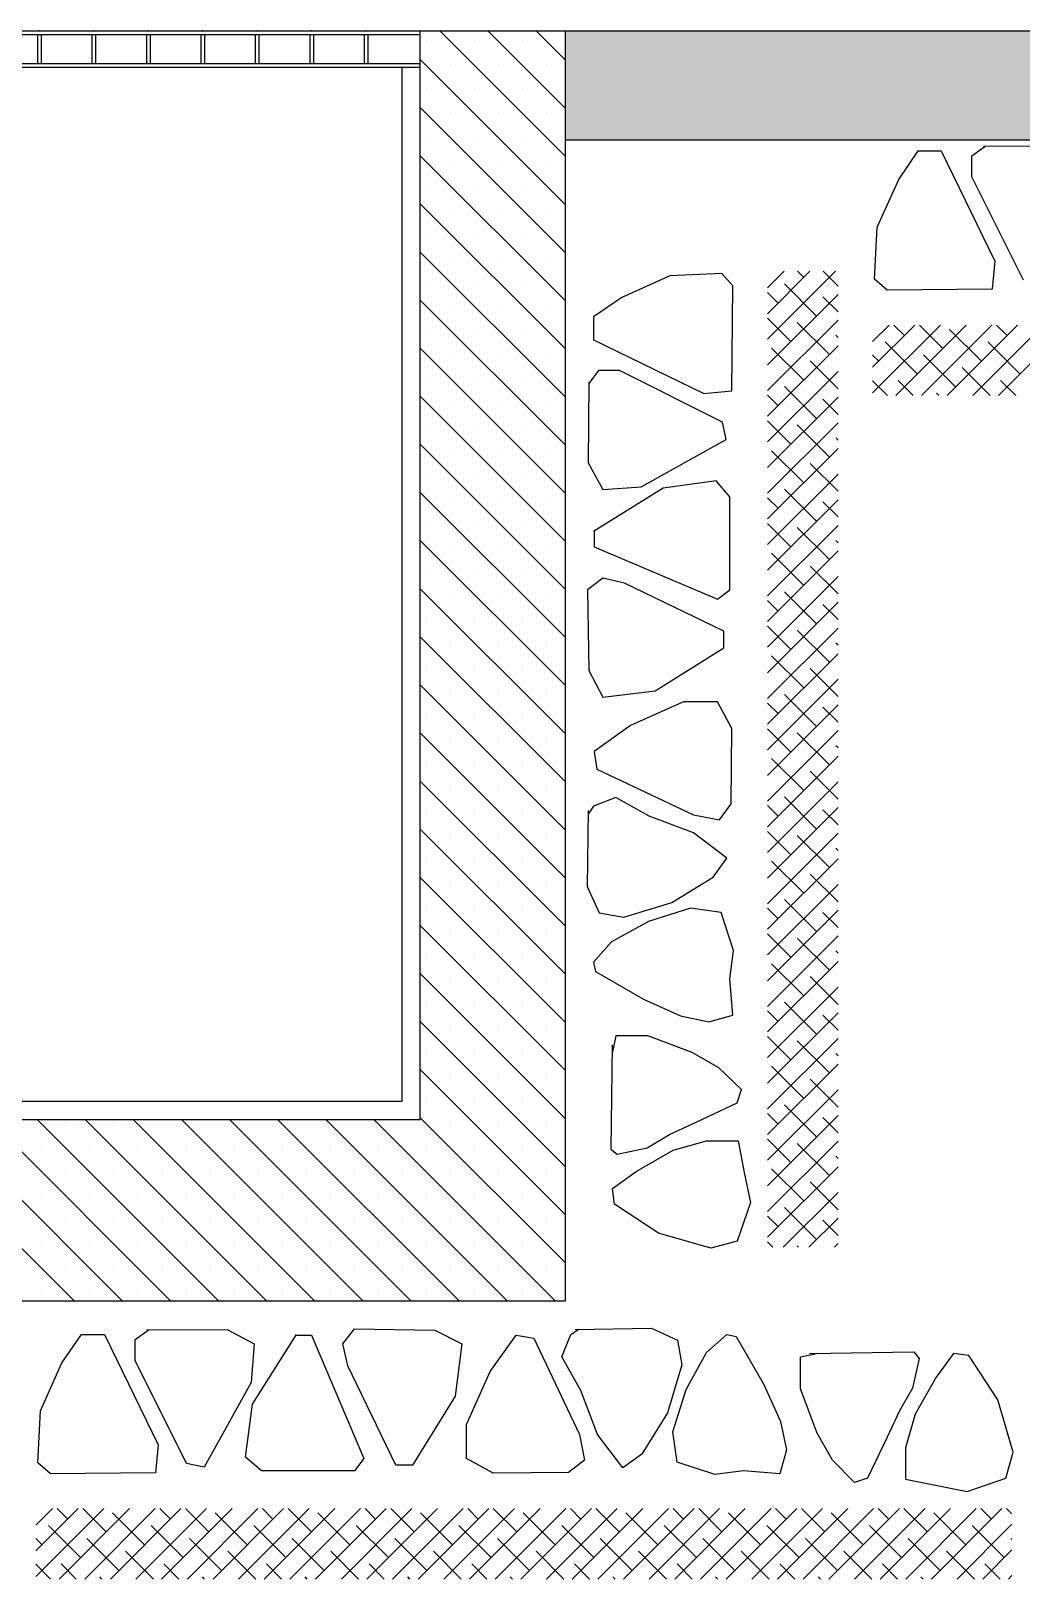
# Model space of a CAD drawing. Header units: inches. Extents: x -7543 to -822, y 102837 to 190349.
# Drawn here: x -837.17243 to -837.16561, y 102836.72502 to 102836.73569 of the extents above; entities that cross this region are included whole.
import ezdxf

# ---------------------------------------------------------------- set-up
doc = ezdxf.new("R2010")
doc.units = ezdxf.units.IN
doc.header["$MEASUREMENT"] = 0
doc.layers.add('TARAMA', color=8, linetype='Continuous', lineweight=25)

msp = doc.modelspace()

# ---------------------------------------------------------------- linework, layer by layer
at = {"layer": 'TARAMA'}
for p, q in [((-837.172747, 102836.735687), (-837.169747, 102836.735687)), ((-837.172747, 102836.735662), (-837.169747, 102836.735662)), ((-837.172384, 102836.735662), (-837.172384, 102836.735462)), ((-837.172359, 102836.735662), (-837.172359, 102836.735462)), ((-837.172009, 102836.735662), (-837.172009, 102836.735462)), ((-837.171984, 102836.735662), (-837.171984, 102836.735462)), ((-837.171634, 102836.735662), (-837.171634, 102836.735462)), ((-837.171609, 102836.735662), (-837.171609, 102836.735462)), ((-837.171259, 102836.735662), (-837.171259, 102836.735462)), ((-837.171234, 102836.735662), (-837.171234, 102836.735462)), ((-837.170884, 102836.735662), (-837.170884, 102836.735462)), ((-837.170859, 102836.735662), (-837.170859, 102836.735462)), ((-837.170509, 102836.735662), (-837.170509, 102836.735462)), ((-837.170484, 102836.735662), (-837.170484, 102836.735462)), ((-837.170134, 102836.735662), (-837.170134, 102836.735462)), ((-837.170109, 102836.735662), (-837.170109, 102836.735462)), ((-837.169747, 102836.728187), (-837.169747, 102836.735687)), ((-837.169747, 102836.735687), (-837.168747, 102836.735687)), ((-837.169703, 102836.735612), (-837.169703, 102836.735612)), ((-837.168747, 102836.734822), (-837.169612, 102836.735687)), ((-837.169372, 102836.735612), (-837.169372, 102836.735612)), ((-837.168747, 102836.735153), (-837.169281, 102836.735687)), ((-837.16904, 102836.735612), (-837.16904, 102836.735612)), ((-837.168747, 102836.735485), (-837.168949, 102836.735687)), ((-837.168747, 102836.726937), (-837.168747, 102836.735687)), ((-837.168747, 102836.735687), (-837.152497, 102836.735687)), ((-837.168747, 102836.73449), (-837.169747, 102836.73549)), ((-837.172747, 102836.735462), (-837.169747, 102836.735462)), ((-837.172747, 102836.735437), (-837.169747, 102836.735437)), ((-837.169872, 102836.728312), (-837.169872, 102836.735437)), ((-837.169538, 102836.735447), (-837.169538, 102836.735447)), ((-837.169206, 102836.735447), (-837.169206, 102836.735447)), ((-837.168875, 102836.735447), (-837.168875, 102836.735447)), ((-837.169703, 102836.735281), (-837.169703, 102836.735281)), ((-837.169372, 102836.735281), (-837.169372, 102836.735281)), ((-837.16904, 102836.735281), (-837.16904, 102836.735281)), ((-837.168747, 102836.734159), (-837.169747, 102836.735159)), ((-837.169538, 102836.735115), (-837.169538, 102836.735115)), ((-837.169206, 102836.735115), (-837.169206, 102836.735115)), ((-837.168875, 102836.735115), (-837.168875, 102836.735115)), ((-837.169703, 102836.734949), (-837.169703, 102836.734949)), ((-837.169372, 102836.734949), (-837.169372, 102836.734949)), ((-837.16904, 102836.734949), (-837.16904, 102836.734949)), ((-837.168747, 102836.734937), (-837.152497, 102836.734937)), ((-837.166451, 102836.734664), (-837.166317, 102836.734861)), ((-837.166317, 102836.734861), (-837.166159, 102836.734861)), ((-837.166159, 102836.734861), (-837.16579, 102836.7341)), ((-837.165948, 102836.734826), (-837.165858, 102836.734891)), ((-837.165868, 102836.734893), (-837.165312, 102836.734896)), ((-837.168747, 102836.733827), (-837.169747, 102836.734827)), ((-837.169538, 102836.734784), (-837.169538, 102836.734784)), ((-837.169206, 102836.734784), (-837.169206, 102836.734784)), ((-837.168875, 102836.734784), (-837.168875, 102836.734784)), ((-837.165948, 102836.734681), (-837.165948, 102836.734826)), ((-837.166599, 102836.734334), (-837.166451, 102836.734664)), ((-837.165592, 102836.733971), (-837.165948, 102836.734681)), ((-837.169703, 102836.734618), (-837.169703, 102836.734618)), ((-837.169372, 102836.734618), (-837.169372, 102836.734618)), ((-837.16904, 102836.734618), (-837.16904, 102836.734618)), ((-837.168747, 102836.733496), (-837.169747, 102836.734496)), ((-837.169538, 102836.734452), (-837.169538, 102836.734452)), ((-837.169206, 102836.734452), (-837.169206, 102836.734452)), ((-837.168875, 102836.734452), (-837.168875, 102836.734452)), ((-837.166617, 102836.733976), (-837.166599, 102836.734334)), ((-837.169703, 102836.734287), (-837.169703, 102836.734287)), ((-837.169372, 102836.734287), (-837.169372, 102836.734287)), ((-837.16904, 102836.734287), (-837.16904, 102836.734287)), ((-837.168747, 102836.733164), (-837.169747, 102836.734164)), ((-837.169538, 102836.734121), (-837.169538, 102836.734121)), ((-837.169206, 102836.734121), (-837.169206, 102836.734121)), ((-837.168875, 102836.734121), (-837.168875, 102836.734121)), ((-837.16579, 102836.7341), (-837.165807, 102836.733907)), ((-837.168028, 102836.733999), (-837.168358, 102836.733851)), ((-837.16767, 102836.734016), (-837.168028, 102836.733999)), ((-837.167594, 102836.73393), (-837.16767, 102836.734016)), ((-837.16724, 102836.734031), (-837.167355, 102836.733916)), ((-837.167064, 102836.734031), (-837.167355, 102836.733739)), ((-837.166887, 102836.734031), (-837.167355, 102836.733563)), ((-837.167106, 102836.733989), (-837.167148, 102836.734031)), ((-837.166869, 102836.733929), (-837.166971, 102836.734031)), ((-837.169703, 102836.733955), (-837.169703, 102836.733955)), ((-837.169372, 102836.733955), (-837.169372, 102836.733955)), ((-837.16904, 102836.733955), (-837.16904, 102836.733955)), ((-837.167601, 102836.733207), (-837.167594, 102836.73393)), ((-837.167282, 102836.733812), (-837.167355, 102836.733884)), ((-837.167017, 102836.733723), (-837.167238, 102836.733944)), ((-837.16653, 102836.7339), (-837.166617, 102836.733976)), ((-837.165807, 102836.733907), (-837.16653, 102836.7339)), ((-837.168747, 102836.732833), (-837.169747, 102836.733833)), ((-837.169538, 102836.733789), (-837.169538, 102836.733789)), ((-837.169206, 102836.733789), (-837.169206, 102836.733789)), ((-837.168875, 102836.733789), (-837.168875, 102836.733789)), ((-837.168358, 102836.733851), (-837.168554, 102836.733717)), ((-837.166869, 102836.733871), (-837.167355, 102836.733386)), ((-837.166869, 102836.733752), (-837.166973, 102836.733856)), ((-837.168554, 102836.733717), (-837.168554, 102836.733558)), ((-837.167194, 102836.733547), (-837.167355, 102836.733707)), ((-837.166869, 102836.733695), (-837.167355, 102836.733209)), ((-837.166929, 102836.733458), (-837.16715, 102836.733679)), ((-837.169703, 102836.733624), (-837.169703, 102836.733624)), ((-837.169372, 102836.733624), (-837.169372, 102836.733624)), ((-837.16904, 102836.733624), (-837.16904, 102836.733624)), ((-837.166869, 102836.733575), (-837.166885, 102836.733591)), ((-837.166631, 102836.733547), (-837.166516, 102836.733661)), ((-837.166631, 102836.73337), (-837.16634, 102836.733661)), ((-837.166631, 102836.733193), (-837.166163, 102836.733661)), ((-837.166412, 102836.733589), (-837.166485, 102836.733661)), ((-837.166472, 102836.733176), (-837.165986, 102836.733661)), ((-837.166147, 102836.7335), (-837.166308, 102836.733661)), ((-837.166295, 102836.733176), (-837.165809, 102836.733661)), ((-837.166118, 102836.733176), (-837.165633, 102836.733661)), ((-837.165882, 102836.733412), (-837.166103, 102836.733633)), ((-837.165941, 102836.733176), (-837.165456, 102836.733661)), ((-837.165705, 102836.733589), (-837.165777, 102836.733661)), ((-837.165765, 102836.733176), (-837.165279, 102836.733661)), ((-837.168747, 102836.732501), (-837.169747, 102836.733501)), ((-837.169538, 102836.733458), (-837.169538, 102836.733458)), ((-837.169206, 102836.733458), (-837.169206, 102836.733458)), ((-837.168875, 102836.733458), (-837.168875, 102836.733458)), ((-837.168554, 102836.733558), (-837.167794, 102836.73319)), ((-837.166869, 102836.733518), (-837.167355, 102836.733032)), ((-837.167106, 102836.733281), (-837.167327, 102836.733502)), ((-837.166589, 102836.733412), (-837.166631, 102836.733454)), ((-837.166324, 102836.733324), (-837.166545, 102836.733544)), ((-837.166059, 102836.733235), (-837.16628, 102836.733456)), ((-837.165617, 102836.733324), (-837.165838, 102836.733544)), ((-837.16852, 102836.733347), (-837.168585, 102836.733257)), ((-837.168375, 102836.733347), (-837.16852, 102836.733347)), ((-837.167665, 102836.732992), (-837.168375, 102836.733347)), ((-837.166869, 102836.733222), (-837.167061, 102836.733414)), ((-837.165822, 102836.733176), (-837.166014, 102836.733368)), ((-837.169703, 102836.733292), (-837.169703, 102836.733292)), ((-837.169372, 102836.733292), (-837.169372, 102836.733292)), ((-837.16904, 102836.733292), (-837.16904, 102836.733292)), ((-837.168587, 102836.733267), (-837.16859, 102836.732712)), ((-837.166869, 102836.733341), (-837.167355, 102836.732855)), ((-837.166529, 102836.733176), (-837.166631, 102836.733277)), ((-837.166352, 102836.733176), (-837.166456, 102836.733279)), ((-837.165645, 102836.733176), (-837.165749, 102836.733279)), ((-837.168747, 102836.73217), (-837.169747, 102836.73317)), ((-837.167794, 102836.73319), (-837.167601, 102836.733207)), ((-837.167282, 102836.733105), (-837.167355, 102836.733177)), ((-837.166869, 102836.733164), (-837.167355, 102836.732679)), ((-837.167017, 102836.733016), (-837.167238, 102836.733237)), ((-837.166869, 102836.733045), (-837.166973, 102836.733149)), ((-837.166176, 102836.733176), (-837.166191, 102836.733191)), ((-837.169538, 102836.733126), (-837.169538, 102836.733126)), ((-837.169206, 102836.733126), (-837.169206, 102836.733126)), ((-837.168875, 102836.733126), (-837.168875, 102836.733126)), ((-837.169703, 102836.732961), (-837.169703, 102836.732961)), ((-837.169372, 102836.732961), (-837.169372, 102836.732961)), ((-837.16904, 102836.732961), (-837.16904, 102836.732961)), ((-837.16764, 102836.732872), (-837.167665, 102836.732992)), ((-837.167194, 102836.732839), (-837.167355, 102836.733)), ((-837.166869, 102836.732987), (-837.167355, 102836.732502)), ((-837.166929, 102836.732751), (-837.16715, 102836.732972)), ((-837.168747, 102836.731839), (-837.169747, 102836.732839)), ((-837.168225, 102836.732547), (-837.16764, 102836.732872)), ((-837.166869, 102836.732868), (-837.166885, 102836.732884)), ((-837.169538, 102836.732795), (-837.169538, 102836.732795)), ((-837.169206, 102836.732795), (-837.169206, 102836.732795)), ((-837.168875, 102836.732795), (-837.168875, 102836.732795)), ((-837.16859, 102836.732712), (-837.16849, 102836.732527)), ((-837.166869, 102836.732811), (-837.167355, 102836.732325)), ((-837.167106, 102836.732574), (-837.167327, 102836.732795)), ((-837.166869, 102836.732515), (-837.167061, 102836.732707)), ((-837.169703, 102836.732629), (-837.169703, 102836.732629)), ((-837.169372, 102836.732629), (-837.169372, 102836.732629)), ((-837.16904, 102836.732629), (-837.16904, 102836.732629)), ((-837.166869, 102836.732634), (-837.167355, 102836.732148)), ((-837.168747, 102836.731507), (-837.169747, 102836.732507)), ((-837.168075, 102836.732537), (-837.168555, 102836.732237)), ((-837.16849, 102836.732527), (-837.168225, 102836.732547)), ((-837.16771, 102836.732587), (-837.168075, 102836.732537)), ((-837.167615, 102836.732477), (-837.16771, 102836.732587)), ((-837.167017, 102836.732309), (-837.167238, 102836.73253)), ((-837.169538, 102836.732464), (-837.169538, 102836.732464)), ((-837.169206, 102836.732464), (-837.169206, 102836.732464)), ((-837.168875, 102836.732464), (-837.168875, 102836.732464)), ((-837.167615, 102836.731837), (-837.167615, 102836.732477)), ((-837.167282, 102836.732398), (-837.167355, 102836.73247)), ((-837.166869, 102836.732457), (-837.167355, 102836.731972)), ((-837.166869, 102836.732338), (-837.166973, 102836.732442)), ((-837.169703, 102836.732298), (-837.169703, 102836.732298)), ((-837.169372, 102836.732298), (-837.169372, 102836.732298)), ((-837.16904, 102836.732298), (-837.16904, 102836.732298)), ((-837.167194, 102836.732132), (-837.167355, 102836.732293)), ((-837.166869, 102836.73228), (-837.167355, 102836.731795)), ((-837.168747, 102836.731176), (-837.169747, 102836.732176)), ((-837.16855, 102836.732237), (-837.16855, 102836.732132)), ((-837.166929, 102836.732044), (-837.16715, 102836.732265)), ((-837.166869, 102836.732161), (-837.166885, 102836.732177)), ((-837.169538, 102836.732132), (-837.169538, 102836.732132)), ((-837.169206, 102836.732132), (-837.169206, 102836.732132)), ((-837.168875, 102836.732132), (-837.168875, 102836.732132)), ((-837.16855, 102836.732132), (-837.1677, 102836.731772)), ((-837.166869, 102836.732104), (-837.167355, 102836.731618)), ((-837.167106, 102836.731867), (-837.167327, 102836.732088)), ((-837.169703, 102836.731966), (-837.169703, 102836.731966)), ((-837.169372, 102836.731966), (-837.169372, 102836.731966)), ((-837.16904, 102836.731966), (-837.16904, 102836.731966)), ((-837.166869, 102836.731808), (-837.167061, 102836.732)), ((-837.16849, 102836.731917), (-837.168595, 102836.731837)), ((-837.16834, 102836.731882), (-837.16849, 102836.731917)), ((-837.167655, 102836.731552), (-837.16834, 102836.731882)), ((-837.166869, 102836.731927), (-837.167355, 102836.731441)), ((-837.168747, 102836.730844), (-837.169747, 102836.731844)), ((-837.169538, 102836.731801), (-837.169538, 102836.731801)), ((-837.169206, 102836.731801), (-837.169206, 102836.731801)), ((-837.168875, 102836.731801), (-837.168875, 102836.731801)), ((-837.168595, 102836.731837), (-837.168585, 102836.731281)), ((-837.1677, 102836.731772), (-837.167615, 102836.731837)), ((-837.167282, 102836.73169), (-837.167355, 102836.731763)), ((-837.166869, 102836.73175), (-837.167355, 102836.731264)), ((-837.167017, 102836.731602), (-837.167238, 102836.731823)), ((-837.166869, 102836.731631), (-837.166973, 102836.731735)), ((-837.169703, 102836.731635), (-837.169703, 102836.731635)), ((-837.169372, 102836.731635), (-837.169372, 102836.731635)), ((-837.16904, 102836.731635), (-837.16904, 102836.731635)), ((-837.167655, 102836.731436), (-837.167655, 102836.731552)), ((-837.167194, 102836.731425), (-837.167355, 102836.731586)), ((-837.166869, 102836.731573), (-837.167355, 102836.731088)), ((-837.166929, 102836.731337), (-837.16715, 102836.731558)), ((-837.168747, 102836.730513), (-837.169747, 102836.731513)), ((-837.169538, 102836.731469), (-837.169538, 102836.731469)), ((-837.169206, 102836.731469), (-837.169206, 102836.731469)), ((-837.168875, 102836.731469), (-837.168875, 102836.731469)), ((-837.16813, 102836.731141), (-837.167655, 102836.731436)), ((-837.166869, 102836.731454), (-837.166885, 102836.731469)), ((-837.166869, 102836.731396), (-837.167355, 102836.730911)), ((-837.167106, 102836.73116), (-837.167327, 102836.731381)), ((-837.169703, 102836.731303), (-837.169703, 102836.731303)), ((-837.169372, 102836.731303), (-837.169372, 102836.731303)), ((-837.16904, 102836.731303), (-837.16904, 102836.731303)), ((-837.168585, 102836.731281), (-837.16849, 102836.731096)), ((-837.166869, 102836.73122), (-837.167355, 102836.730734)), ((-837.166869, 102836.7311), (-837.167061, 102836.731293)), ((-837.168747, 102836.730181), (-837.169747, 102836.731181)), ((-837.169538, 102836.731138), (-837.169538, 102836.731138)), ((-837.169206, 102836.731138), (-837.169206, 102836.731138)), ((-837.168875, 102836.731138), (-837.168875, 102836.731138)), ((-837.16849, 102836.731096), (-837.16813, 102836.731141)), ((-837.167017, 102836.730895), (-837.167238, 102836.731116)), ((-837.167935, 102836.731064), (-837.1683, 102836.730901)), ((-837.1677, 102836.731064), (-837.167935, 102836.731064)), ((-837.1676, 102836.730881), (-837.1677, 102836.731064)), ((-837.167282, 102836.730983), (-837.167355, 102836.731056)), ((-837.166869, 102836.731043), (-837.167355, 102836.730557)), ((-837.166869, 102836.730924), (-837.166973, 102836.731028)), ((-837.169703, 102836.730972), (-837.169703, 102836.730972)), ((-837.169372, 102836.730972), (-837.169372, 102836.730972)), ((-837.16904, 102836.730972), (-837.16904, 102836.730972)), ((-837.1683, 102836.730901), (-837.16855, 102836.730721)), ((-837.168747, 102836.72985), (-837.169747, 102836.73085)), ((-837.169538, 102836.730806), (-837.169538, 102836.730806)), ((-837.169206, 102836.730806), (-837.169206, 102836.730806)), ((-837.168875, 102836.730806), (-837.168875, 102836.730806)), ((-837.167605, 102836.730361), (-837.1676, 102836.730881)), ((-837.167194, 102836.730718), (-837.167355, 102836.730879)), ((-837.166869, 102836.730866), (-837.167355, 102836.730381)), ((-837.166929, 102836.73063), (-837.16715, 102836.730851)), ((-837.16855, 102836.730721), (-837.16853, 102836.730601)), ((-837.166869, 102836.730689), (-837.167355, 102836.730204)), ((-837.166869, 102836.730747), (-837.166885, 102836.730762)), ((-837.169703, 102836.730641), (-837.169703, 102836.730641)), ((-837.169372, 102836.730641), (-837.169372, 102836.730641)), ((-837.16904, 102836.730641), (-837.16904, 102836.730641)), ((-837.16853, 102836.730601), (-837.167865, 102836.730286)), ((-837.167106, 102836.730453), (-837.167327, 102836.730674)), ((-837.166869, 102836.730393), (-837.167061, 102836.730586)), ((-837.168747, 102836.729518), (-837.169747, 102836.730518)), ((-837.169538, 102836.730475), (-837.169538, 102836.730475)), ((-837.169206, 102836.730475), (-837.169206, 102836.730475)), ((-837.168875, 102836.730475), (-837.168875, 102836.730475)), ((-837.166869, 102836.730513), (-837.167355, 102836.730027)), ((-837.1684, 102836.730406), (-837.168555, 102836.730346)), ((-837.16817, 102836.730276), (-837.1684, 102836.730406)), ((-837.167687, 102836.730251), (-837.167605, 102836.730361)), ((-837.167017, 102836.730188), (-837.167238, 102836.730409)), ((-837.169703, 102836.730309), (-837.169703, 102836.730309)), ((-837.169372, 102836.730309), (-837.169372, 102836.730309)), ((-837.16904, 102836.730309), (-837.16904, 102836.730309)), ((-837.16859, 102836.730316), (-837.168597, 102836.729791)), ((-837.168555, 102836.730346), (-837.16859, 102836.730291)), ((-837.167865, 102836.730161), (-837.16817, 102836.730276)), ((-837.167865, 102836.730286), (-837.167687, 102836.730251)), ((-837.167282, 102836.730276), (-837.167355, 102836.730349)), ((-837.166869, 102836.730336), (-837.167355, 102836.72985)), ((-837.166869, 102836.730217), (-837.166973, 102836.73032)), ((-837.168747, 102836.729187), (-837.169747, 102836.730187)), ((-837.167635, 102836.729986), (-837.167865, 102836.730161)), ((-837.167194, 102836.730011), (-837.167355, 102836.730172)), ((-837.166869, 102836.730159), (-837.167355, 102836.729673)), ((-837.169538, 102836.730143), (-837.169538, 102836.730143)), ((-837.169206, 102836.730143), (-837.169206, 102836.730143)), ((-837.168875, 102836.730143), (-837.168875, 102836.730143)), ((-837.166929, 102836.729923), (-837.16715, 102836.730144)), ((-837.166869, 102836.73004), (-837.166885, 102836.730055)), ((-837.169703, 102836.729978), (-837.169703, 102836.729978)), ((-837.169372, 102836.729978), (-837.169372, 102836.729978)), ((-837.16904, 102836.729978), (-837.16904, 102836.729978)), ((-837.16773, 102836.729856), (-837.167635, 102836.729986)), ((-837.166869, 102836.729982), (-837.167355, 102836.729497)), ((-837.167106, 102836.729746), (-837.167327, 102836.729967)), ((-837.168747, 102836.728855), (-837.169747, 102836.729855)), ((-837.168015, 102836.729681), (-837.16773, 102836.729856)), ((-837.166869, 102836.729686), (-837.167061, 102836.729878)), ((-837.169538, 102836.729812), (-837.169538, 102836.729812)), ((-837.169206, 102836.729812), (-837.169206, 102836.729812)), ((-837.168875, 102836.729812), (-837.168875, 102836.729812)), ((-837.168597, 102836.729791), (-837.168515, 102836.729611)), ((-837.166869, 102836.729805), (-837.167355, 102836.72932)), ((-837.169703, 102836.729646), (-837.169703, 102836.729646)), ((-837.169372, 102836.729646), (-837.169372, 102836.729646)), ((-837.16904, 102836.729646), (-837.16904, 102836.729646)), ((-837.168345, 102836.729581), (-837.168015, 102836.729681)), ((-837.167885, 102836.729643), (-837.168175, 102836.729551)), ((-837.167675, 102836.729613), (-837.167885, 102836.729643)), ((-837.16759, 102836.729352), (-837.167675, 102836.729613)), ((-837.167282, 102836.729569), (-837.167355, 102836.729642)), ((-837.166869, 102836.729629), (-837.167355, 102836.729143)), ((-837.167017, 102836.729481), (-837.167238, 102836.729702)), ((-837.166869, 102836.729509), (-837.166973, 102836.729613)), ((-837.168747, 102836.728524), (-837.169747, 102836.729524)), ((-837.168515, 102836.729611), (-837.168345, 102836.729581)), ((-837.168175, 102836.729551), (-837.16843, 102836.729411)), ((-837.169538, 102836.72948), (-837.169538, 102836.72948)), ((-837.169206, 102836.72948), (-837.169206, 102836.72948)), ((-837.168875, 102836.72948), (-837.168875, 102836.72948)), ((-837.16843, 102836.729411), (-837.168555, 102836.729271)), ((-837.167194, 102836.729304), (-837.167355, 102836.729465)), ((-837.166869, 102836.729452), (-837.167355, 102836.728966)), ((-837.166929, 102836.729216), (-837.16715, 102836.729437)), ((-837.169703, 102836.729315), (-837.169703, 102836.729315)), ((-837.169372, 102836.729315), (-837.169372, 102836.729315)), ((-837.16904, 102836.729315), (-837.16904, 102836.729315)), ((-837.167615, 102836.729156), (-837.16759, 102836.729352)), ((-837.166869, 102836.729333), (-837.166885, 102836.729348)), ((-837.168747, 102836.728192), (-837.169747, 102836.729192)), ((-837.168555, 102836.729271), (-837.16854, 102836.729206)), ((-837.16854, 102836.729206), (-837.16821, 102836.729016)), ((-837.166869, 102836.729275), (-837.167355, 102836.72879)), ((-837.167106, 102836.729039), (-837.167327, 102836.72926)), ((-837.169538, 102836.729149), (-837.169538, 102836.729149)), ((-837.169206, 102836.729149), (-837.169206, 102836.729149)), ((-837.168875, 102836.729149), (-837.168875, 102836.729149)), ((-837.167595, 102836.728905), (-837.167615, 102836.729156)), ((-837.166869, 102836.729098), (-837.167355, 102836.728613)), ((-837.166869, 102836.728979), (-837.167061, 102836.729171)), ((-837.169703, 102836.728983), (-837.169703, 102836.728983)), ((-837.169372, 102836.728983), (-837.169372, 102836.728983)), ((-837.16904, 102836.728983), (-837.16904, 102836.728983)), ((-837.16821, 102836.729016), (-837.167955, 102836.7289)), ((-837.167017, 102836.728774), (-837.167238, 102836.728995)), ((-837.167955, 102836.7289), (-837.16776, 102836.72886)), ((-837.16776, 102836.72886), (-837.167595, 102836.728905)), ((-837.167282, 102836.728862), (-837.167355, 102836.728934)), ((-837.166869, 102836.728922), (-837.167355, 102836.728436)), ((-837.166869, 102836.728802), (-837.166973, 102836.728906)), ((-837.168747, 102836.727861), (-837.169747, 102836.728861)), ((-837.169538, 102836.728818), (-837.169538, 102836.728818)), ((-837.169206, 102836.728818), (-837.169206, 102836.728818)), ((-837.168875, 102836.728818), (-837.168875, 102836.728818)), ((-837.1684, 102836.728762), (-837.168425, 102836.728641)), ((-837.16818, 102836.728762), (-837.1684, 102836.728762)), ((-837.167875, 102836.728647), (-837.16818, 102836.728762)), ((-837.168425, 102836.728702), (-837.168435, 102836.727982)), ((-837.167194, 102836.728597), (-837.167355, 102836.728758)), ((-837.166869, 102836.728745), (-837.167355, 102836.728259)), ((-837.166929, 102836.728508), (-837.16715, 102836.728729)), ((-837.169703, 102836.728652), (-837.169703, 102836.728652)), ((-837.169372, 102836.728652), (-837.169372, 102836.728652)), ((-837.16904, 102836.728652), (-837.16904, 102836.728652)), ((-837.16769, 102836.728542), (-837.167875, 102836.728647)), ((-837.166869, 102836.728568), (-837.167355, 102836.728082)), ((-837.167106, 102836.728332), (-837.167327, 102836.728553)), ((-837.166869, 102836.728626), (-837.166885, 102836.728641)), ((-837.168747, 102836.72753), (-837.169747, 102836.72853)), ((-837.169538, 102836.728486), (-837.169538, 102836.728486)), ((-837.169206, 102836.728486), (-837.169206, 102836.728486)), ((-837.168875, 102836.728486), (-837.168875, 102836.728486)), ((-837.167535, 102836.728392), (-837.16769, 102836.728542)), ((-837.166869, 102836.728272), (-837.167061, 102836.728464)), ((-837.167565, 102836.728302), (-837.167535, 102836.728392)), ((-837.166869, 102836.728391), (-837.167355, 102836.727906)), ((-837.172622, 102836.728312), (-837.169872, 102836.728312)), ((-837.169703, 102836.72832), (-837.169703, 102836.72832)), ((-837.169372, 102836.72832), (-837.169372, 102836.72832)), ((-837.16904, 102836.72832), (-837.16904, 102836.72832)), ((-837.167847, 102836.728167), (-837.167565, 102836.728302)), ((-837.167282, 102836.728155), (-837.167355, 102836.728227)), ((-837.167017, 102836.728066), (-837.167238, 102836.728287)), ((-837.172747, 102836.728187), (-837.169747, 102836.728187)), ((-837.171469, 102836.726937), (-837.172719, 102836.728187)), ((-837.171137, 102836.726937), (-837.172387, 102836.728187)), ((-837.172189, 102836.728155), (-837.172189, 102836.728155)), ((-837.170806, 102836.726937), (-837.172056, 102836.728187)), ((-837.171858, 102836.728155), (-837.171858, 102836.728155)), ((-837.170475, 102836.726937), (-837.171725, 102836.728187)), ((-837.171526, 102836.728155), (-837.171526, 102836.728155)), ((-837.170143, 102836.726937), (-837.171393, 102836.728187)), ((-837.171195, 102836.728155), (-837.171195, 102836.728155)), ((-837.169812, 102836.726937), (-837.171062, 102836.728187)), ((-837.170863, 102836.728155), (-837.170863, 102836.728155)), ((-837.16948, 102836.726937), (-837.17073, 102836.728187)), ((-837.170532, 102836.728155), (-837.170532, 102836.728155)), ((-837.169149, 102836.726937), (-837.170399, 102836.728187)), ((-837.1702, 102836.728155), (-837.1702, 102836.728155)), ((-837.168817, 102836.726937), (-837.170067, 102836.728187)), ((-837.169869, 102836.728155), (-837.169869, 102836.728155)), ((-837.168747, 102836.727198), (-837.169747, 102836.728198)), ((-837.169538, 102836.728155), (-837.169538, 102836.728155)), ((-837.169206, 102836.728155), (-837.169206, 102836.728155)), ((-837.168875, 102836.728155), (-837.168875, 102836.728155)), ((-837.16803, 102836.728082), (-837.167847, 102836.728167)), ((-837.166869, 102836.728215), (-837.167355, 102836.727729)), ((-837.166869, 102836.728095), (-837.166973, 102836.728199)), ((-837.168185, 102836.727992), (-837.16803, 102836.728082)), ((-837.168005, 102836.727974), (-837.167775, 102836.728039)), ((-837.167775, 102836.728039), (-837.167558, 102836.728039)), ((-837.167558, 102836.728039), (-837.167515, 102836.727822)), ((-837.167194, 102836.72789), (-837.167355, 102836.728051)), ((-837.166869, 102836.728038), (-837.167355, 102836.727552)), ((-837.166929, 102836.727801), (-837.16715, 102836.728022)), ((-837.172355, 102836.727989), (-837.172355, 102836.727989)), ((-837.172023, 102836.727989), (-837.172023, 102836.727989)), ((-837.171692, 102836.727989), (-837.171692, 102836.727989)), ((-837.171361, 102836.727989), (-837.171361, 102836.727989)), ((-837.171029, 102836.727989), (-837.171029, 102836.727989)), ((-837.170698, 102836.727989), (-837.170698, 102836.727989)), ((-837.170366, 102836.727989), (-837.170366, 102836.727989)), ((-837.170035, 102836.727989), (-837.170035, 102836.727989)), ((-837.169703, 102836.727989), (-837.169703, 102836.727989)), ((-837.169372, 102836.727989), (-837.169372, 102836.727989)), ((-837.16904, 102836.727989), (-837.16904, 102836.727989)), ((-837.168435, 102836.727982), (-837.16839, 102836.727947)), ((-837.16839, 102836.727947), (-837.168185, 102836.727992)), ((-837.16826, 102836.727829), (-837.168005, 102836.727974)), ((-837.166869, 102836.727918), (-837.166885, 102836.727934)), ((-837.1718, 102836.726937), (-837.172747, 102836.727884)), ((-837.172189, 102836.727823), (-837.172189, 102836.727823)), ((-837.171858, 102836.727823), (-837.171858, 102836.727823)), ((-837.171526, 102836.727823), (-837.171526, 102836.727823)), ((-837.171195, 102836.727823), (-837.171195, 102836.727823)), ((-837.170863, 102836.727823), (-837.170863, 102836.727823)), ((-837.170532, 102836.727823), (-837.170532, 102836.727823)), ((-837.1702, 102836.727823), (-837.1702, 102836.727823)), ((-837.169869, 102836.727823), (-837.169869, 102836.727823)), ((-837.169538, 102836.727823), (-837.169538, 102836.727823)), ((-837.169206, 102836.727823), (-837.169206, 102836.727823)), ((-837.168875, 102836.727823), (-837.168875, 102836.727823)), ((-837.168424, 102836.72771), (-837.16826, 102836.727829)), ((-837.167515, 102836.727822), (-837.167473, 102836.727614)), ((-837.166869, 102836.727861), (-837.167355, 102836.727375)), ((-837.167106, 102836.727625), (-837.167327, 102836.727846)), ((-837.16841, 102836.727604), (-837.168424, 102836.72771)), ((-837.166869, 102836.727565), (-837.167061, 102836.727757)), ((-837.172355, 102836.727657), (-837.172355, 102836.727657)), ((-837.172023, 102836.727657), (-837.172023, 102836.727657)), ((-837.171692, 102836.727657), (-837.171692, 102836.727657)), ((-837.171361, 102836.727657), (-837.171361, 102836.727657)), ((-837.171029, 102836.727657), (-837.171029, 102836.727657)), ((-837.170698, 102836.727657), (-837.170698, 102836.727657)), ((-837.170366, 102836.727657), (-837.170366, 102836.727657)), ((-837.170035, 102836.727657), (-837.170035, 102836.727657)), ((-837.169703, 102836.727657), (-837.169703, 102836.727657)), ((-837.169372, 102836.727657), (-837.169372, 102836.727657)), ((-837.16904, 102836.727657), (-837.16904, 102836.727657)), ((-837.168105, 102836.727404), (-837.16841, 102836.727604)), ((-837.167473, 102836.727614), (-837.167565, 102836.727349)), ((-837.166869, 102836.727684), (-837.167247, 102836.727307)), ((-837.172132, 102836.726937), (-837.172747, 102836.727552)), ((-837.172189, 102836.727492), (-837.172189, 102836.727492)), ((-837.171858, 102836.727492), (-837.171858, 102836.727492)), ((-837.171526, 102836.727492), (-837.171526, 102836.727492)), ((-837.171195, 102836.727492), (-837.171195, 102836.727492)), ((-837.170863, 102836.727492), (-837.170863, 102836.727492)), ((-837.170532, 102836.727492), (-837.170532, 102836.727492)), ((-837.1702, 102836.727492), (-837.1702, 102836.727492)), ((-837.169869, 102836.727492), (-837.169869, 102836.727492)), ((-837.169538, 102836.727492), (-837.169538, 102836.727492)), ((-837.169206, 102836.727492), (-837.169206, 102836.727492)), ((-837.168875, 102836.727492), (-837.168875, 102836.727492)), ((-837.167282, 102836.727448), (-837.167355, 102836.72752)), ((-837.167017, 102836.727359), (-837.167238, 102836.72758)), ((-837.166869, 102836.727507), (-837.16707, 102836.727307)), ((-837.166869, 102836.727388), (-837.166973, 102836.727492)), ((-837.167745, 102836.727299), (-837.168105, 102836.727404)), ((-837.172355, 102836.727326), (-837.172355, 102836.727326)), ((-837.172023, 102836.727326), (-837.172023, 102836.727326)), ((-837.171692, 102836.727326), (-837.171692, 102836.727326)), ((-837.171361, 102836.727326), (-837.171361, 102836.727326)), ((-837.171029, 102836.727326), (-837.171029, 102836.727326)), ((-837.170698, 102836.727326), (-837.170698, 102836.727326)), ((-837.170366, 102836.727326), (-837.170366, 102836.727326)), ((-837.170035, 102836.727326), (-837.170035, 102836.727326)), ((-837.169703, 102836.727326), (-837.169703, 102836.727326)), ((-837.169372, 102836.727326), (-837.169372, 102836.727326)), ((-837.16904, 102836.727326), (-837.16904, 102836.727326)), ((-837.167565, 102836.727349), (-837.167745, 102836.727299)), ((-837.167318, 102836.727307), (-837.167355, 102836.727343)), ((-837.167141, 102836.727307), (-837.16715, 102836.727315)), ((-837.166869, 102836.727331), (-837.166893, 102836.727307)), ((-837.172189, 102836.72716), (-837.172189, 102836.72716)), ((-837.171858, 102836.72716), (-837.171858, 102836.72716)), ((-837.171526, 102836.72716), (-837.171526, 102836.72716)), ((-837.171195, 102836.72716), (-837.171195, 102836.72716)), ((-837.170863, 102836.72716), (-837.170863, 102836.72716)), ((-837.170532, 102836.72716), (-837.170532, 102836.72716)), ((-837.1702, 102836.72716), (-837.1702, 102836.72716)), ((-837.169869, 102836.72716), (-837.169869, 102836.72716)), ((-837.169538, 102836.72716), (-837.169538, 102836.72716)), ((-837.169206, 102836.72716), (-837.169206, 102836.72716)), ((-837.168875, 102836.72716), (-837.168875, 102836.72716)), ((-837.172355, 102836.726995), (-837.172355, 102836.726995)), ((-837.172023, 102836.726995), (-837.172023, 102836.726995)), ((-837.171692, 102836.726995), (-837.171692, 102836.726995)), ((-837.171361, 102836.726995), (-837.171361, 102836.726995)), ((-837.171029, 102836.726995), (-837.171029, 102836.726995)), ((-837.170698, 102836.726995), (-837.170698, 102836.726995)), ((-837.170366, 102836.726995), (-837.170366, 102836.726995)), ((-837.170035, 102836.726995), (-837.170035, 102836.726995)), ((-837.169703, 102836.726995), (-837.169703, 102836.726995)), ((-837.169372, 102836.726995), (-837.169372, 102836.726995)), ((-837.16904, 102836.726995), (-837.16904, 102836.726995)), ((-837.172747, 102836.726937), (-837.168747, 102836.726937)), ((-837.171712, 102836.72667), (-837.171622, 102836.726735)), ((-837.171632, 102836.726738), (-837.171077, 102836.72674)), ((-837.171077, 102836.72674), (-837.170892, 102836.72664)), ((-837.170281, 102836.72664), (-837.170201, 102836.726745)), ((-837.170201, 102836.726745), (-837.169646, 102836.726735)), ((-837.169646, 102836.726735), (-837.169461, 102836.72664)), ((-837.168711, 102836.726705), (-837.168656, 102836.726741)), ((-837.168681, 102836.72674), (-837.168155, 102836.726748)), ((-837.168155, 102836.726748), (-837.167975, 102836.726665)), ((-837.172216, 102836.726509), (-837.172081, 102836.726705)), ((-837.172081, 102836.726705), (-837.171923, 102836.726705)), ((-837.171923, 102836.726705), (-837.171554, 102836.725944)), ((-837.171712, 102836.726525), (-837.171712, 102836.72667)), ((-837.170892, 102836.72664), (-837.170912, 102836.726375)), ((-837.170902, 102836.726225), (-837.170601, 102836.726705)), ((-837.170601, 102836.7267), (-837.170496, 102836.7267)), ((-837.170496, 102836.7267), (-837.170136, 102836.72585)), ((-837.170246, 102836.72649), (-837.170281, 102836.72664)), ((-837.169461, 102836.72664), (-837.169506, 102836.72628)), ((-837.169266, 102836.72645), (-837.169086, 102836.7267)), ((-837.169086, 102836.7267), (-837.168966, 102836.72668)), ((-837.168966, 102836.72668), (-837.168651, 102836.726015)), ((-837.168771, 102836.726551), (-837.168711, 102836.726705)), ((-837.167975, 102836.726665), (-837.167945, 102836.726495)), ((-837.167775, 102836.72658), (-837.167635, 102836.726705)), ((-837.167635, 102836.726705), (-837.16757, 102836.72669)), ((-837.16757, 102836.72669), (-837.16738, 102836.72636)), ((-837.171357, 102836.725815), (-837.171712, 102836.726525)), ((-837.168641, 102836.72632), (-837.168771, 102836.726551)), ((-837.167915, 102836.726325), (-837.167775, 102836.72658)), ((-837.167127, 102836.72655), (-837.167006, 102836.726576)), ((-837.167127, 102836.72633), (-837.167127, 102836.72655)), ((-837.167067, 102836.726575), (-837.166346, 102836.726585)), ((-837.166311, 102836.72654), (-837.166356, 102836.726335)), ((-837.166346, 102836.726585), (-837.166311, 102836.72654)), ((-837.166075, 102836.726574), (-837.166194, 102836.72641)), ((-837.165969, 102836.72656), (-837.166075, 102836.726574)), ((-837.165769, 102836.726255), (-837.165969, 102836.72656)), ((-837.172364, 102836.726178), (-837.172216, 102836.726509)), ((-837.169916, 102836.725805), (-837.170246, 102836.72649)), ((-837.169428, 102836.726085), (-837.169266, 102836.72645)), ((-837.167945, 102836.726495), (-837.168045, 102836.726165)), ((-837.170912, 102836.726375), (-837.171237, 102836.72579)), ((-837.168526, 102836.726015), (-837.168641, 102836.72632)), ((-837.168008, 102836.726035), (-837.167915, 102836.726325)), ((-837.16738, 102836.72636), (-837.167265, 102836.726105)), ((-837.167012, 102836.726025), (-837.167127, 102836.72633)), ((-837.166356, 102836.726335), (-837.166446, 102836.72618)), ((-837.166194, 102836.72641), (-837.166339, 102836.726155)), ((-837.170952, 102836.72586), (-837.170902, 102836.726225)), ((-837.169506, 102836.72628), (-837.169801, 102836.725805)), ((-837.165663, 102836.725895), (-837.165769, 102836.726255)), ((-837.172381, 102836.72582), (-837.172364, 102836.726178)), ((-837.168045, 102836.726165), (-837.168221, 102836.72588)), ((-837.167265, 102836.726105), (-837.167225, 102836.72591)), ((-837.166446, 102836.72618), (-837.166531, 102836.725998)), ((-837.166339, 102836.726155), (-837.166404, 102836.725925)), ((-837.169428, 102836.72585), (-837.169428, 102836.726085)), ((-837.168651, 102836.726015), (-837.168616, 102836.725838)), ((-837.168351, 102836.725785), (-837.168526, 102836.726015)), ((-837.167978, 102836.725825), (-837.168008, 102836.726035)), ((-837.166907, 102836.72584), (-837.167012, 102836.726025)), ((-837.166531, 102836.725998), (-837.166667, 102836.725715)), ((-837.171554, 102836.725944), (-837.171571, 102836.725751)), ((-837.168221, 102836.72588), (-837.168351, 102836.725785)), ((-837.167225, 102836.72591), (-837.16727, 102836.725745)), ((-837.166404, 102836.725925), (-837.166404, 102836.725709)), ((-837.165714, 102836.725715), (-837.165663, 102836.725895)), ((-837.172295, 102836.725745), (-837.172381, 102836.72582)), ((-837.171237, 102836.72579), (-837.171357, 102836.725815)), ((-837.170842, 102836.725765), (-837.170952, 102836.72586)), ((-837.170136, 102836.72585), (-837.170201, 102836.725765)), ((-837.169801, 102836.725805), (-837.169916, 102836.725805)), ((-837.169246, 102836.72575), (-837.169428, 102836.72585)), ((-837.168616, 102836.725838), (-837.168726, 102836.725755)), ((-837.167717, 102836.72574), (-837.167978, 102836.725825)), ((-837.166757, 102836.725685), (-837.166907, 102836.72584)), ((-837.171571, 102836.725751), (-837.172295, 102836.725745)), ((-837.170201, 102836.725765), (-837.170842, 102836.725765)), ((-837.168726, 102836.725755), (-837.169246, 102836.72575)), ((-837.16752, 102836.725765), (-837.167717, 102836.72574)), ((-837.16727, 102836.725745), (-837.16752, 102836.725765)), ((-837.166667, 102836.725715), (-837.166757, 102836.725685)), ((-837.166404, 102836.725709), (-837.166187, 102836.725665)), ((-837.165979, 102836.725624), (-837.165714, 102836.725715)), ((-837.166187, 102836.725665), (-837.165979, 102836.725624)), ((-837.172395, 102836.725391), (-837.172281, 102836.725505)), ((-837.172395, 102836.725214), (-837.172104, 102836.725505)), ((-837.172395, 102836.725037), (-837.171927, 102836.725505)), ((-837.172176, 102836.725433), (-837.172249, 102836.725505)), ((-837.172236, 102836.72502), (-837.17175, 102836.725505)), ((-837.171911, 102836.725345), (-837.172072, 102836.725505)), ((-837.172059, 102836.72502), (-837.171574, 102836.725505)), ((-837.171882, 102836.72502), (-837.171397, 102836.725505)), ((-837.171646, 102836.725256), (-837.171867, 102836.725477)), ((-837.171706, 102836.72502), (-837.17122, 102836.725505)), ((-837.171469, 102836.725433), (-837.171542, 102836.725505)), ((-837.171529, 102836.72502), (-837.171043, 102836.725505)), ((-837.171204, 102836.725345), (-837.171365, 102836.725505)), ((-837.171352, 102836.72502), (-837.170866, 102836.725505)), ((-837.171175, 102836.72502), (-837.17069, 102836.725505)), ((-837.170939, 102836.725256), (-837.17116, 102836.725477)), ((-837.170999, 102836.72502), (-837.170513, 102836.725505)), ((-837.170762, 102836.725433), (-837.170835, 102836.725505)), ((-837.170822, 102836.72502), (-837.170336, 102836.725505)), ((-837.170497, 102836.725345), (-837.170658, 102836.725505)), ((-837.170645, 102836.72502), (-837.170159, 102836.725505)), ((-837.170468, 102836.72502), (-837.169983, 102836.725505)), ((-837.170232, 102836.725256), (-837.170453, 102836.725477)), ((-837.170291, 102836.72502), (-837.169806, 102836.725505)), ((-837.170055, 102836.725433), (-837.170128, 102836.725505)), ((-837.170115, 102836.72502), (-837.169629, 102836.725505)), ((-837.16979, 102836.725345), (-837.169951, 102836.725505)), ((-837.169938, 102836.72502), (-837.169452, 102836.725505)), ((-837.169761, 102836.72502), (-837.169275, 102836.725505)), ((-837.169525, 102836.725256), (-837.169746, 102836.725477)), ((-837.169584, 102836.72502), (-837.169099, 102836.725505)), ((-837.169348, 102836.725433), (-837.16942, 102836.725505)), ((-837.169408, 102836.72502), (-837.168922, 102836.725505)), ((-837.169083, 102836.725345), (-837.169244, 102836.725505)), ((-837.169231, 102836.72502), (-837.168745, 102836.725505)), ((-837.169054, 102836.72502), (-837.168568, 102836.725505)), ((-837.168818, 102836.725256), (-837.169039, 102836.725477)), ((-837.168877, 102836.72502), (-837.168392, 102836.725505)), ((-837.168641, 102836.725433), (-837.168713, 102836.725505)), ((-837.1687, 102836.72502), (-837.168215, 102836.725505)), ((-837.168376, 102836.725345), (-837.168537, 102836.725505)), ((-837.168524, 102836.72502), (-837.168038, 102836.725505)), ((-837.168347, 102836.72502), (-837.167861, 102836.725505)), ((-837.168111, 102836.725256), (-837.168331, 102836.725477)), ((-837.16817, 102836.72502), (-837.167685, 102836.725505)), ((-837.167934, 102836.725433), (-837.168006, 102836.725505)), ((-837.167993, 102836.72502), (-837.167508, 102836.725505)), ((-837.167669, 102836.725345), (-837.167829, 102836.725505)), ((-837.167817, 102836.72502), (-837.167331, 102836.725505)), ((-837.16764, 102836.72502), (-837.167154, 102836.725505)), ((-837.167403, 102836.725256), (-837.167624, 102836.725477)), ((-837.167463, 102836.72502), (-837.166977, 102836.725505)), ((-837.167227, 102836.725433), (-837.167299, 102836.725505)), ((-837.167286, 102836.72502), (-837.166801, 102836.725505)), ((-837.166961, 102836.725345), (-837.167122, 102836.725505)), ((-837.167109, 102836.72502), (-837.166624, 102836.725505)), ((-837.166933, 102836.72502), (-837.166447, 102836.725505)), ((-837.166696, 102836.725256), (-837.166917, 102836.725477)), ((-837.166756, 102836.72502), (-837.16627, 102836.725505)), ((-837.16652, 102836.725433), (-837.166592, 102836.725505)), ((-837.166579, 102836.72502), (-837.166094, 102836.725505)), ((-837.166254, 102836.725345), (-837.166415, 102836.725505)), ((-837.166402, 102836.72502), (-837.165917, 102836.725505)), ((-837.166226, 102836.72502), (-837.16574, 102836.725505)), ((-837.165989, 102836.725256), (-837.16621, 102836.725477)), ((-837.165812, 102836.725433), (-837.165885, 102836.725505)), ((-837.165671, 102836.725469), (-837.165708, 102836.725505)), ((-837.172088, 102836.725168), (-837.172309, 102836.725389)), ((-837.171381, 102836.725168), (-837.171602, 102836.725389)), ((-837.170674, 102836.725168), (-837.170895, 102836.725389)), ((-837.169967, 102836.725168), (-837.170188, 102836.725389)), ((-837.16926, 102836.725168), (-837.169481, 102836.725389)), ((-837.168552, 102836.725168), (-837.168773, 102836.725389)), ((-837.167845, 102836.725168), (-837.168066, 102836.725389)), ((-837.167138, 102836.725168), (-837.167359, 102836.725389)), ((-837.166431, 102836.725168), (-837.166652, 102836.725389)), ((-837.166049, 102836.72502), (-837.165671, 102836.725397)), ((-837.165724, 102836.725168), (-837.165945, 102836.725389)), ((-837.172353, 102836.725256), (-837.172395, 102836.725298)), ((-837.171823, 102836.725079), (-837.172044, 102836.7253)), ((-837.171116, 102836.725079), (-837.171337, 102836.7253)), ((-837.170409, 102836.725079), (-837.17063, 102836.7253)), ((-837.169701, 102836.725079), (-837.169922, 102836.7253)), ((-837.168994, 102836.725079), (-837.169215, 102836.7253)), ((-837.168287, 102836.725079), (-837.168508, 102836.7253)), ((-837.16758, 102836.725079), (-837.167801, 102836.7253)), ((-837.166873, 102836.725079), (-837.167094, 102836.7253)), ((-837.166166, 102836.725079), (-837.166387, 102836.7253)), ((-837.165671, 102836.725292), (-837.16568, 102836.7253)), ((-837.171586, 102836.72502), (-837.171779, 102836.725212)), ((-837.170879, 102836.72502), (-837.171072, 102836.725212)), ((-837.170172, 102836.72502), (-837.170364, 102836.725212)), ((-837.169465, 102836.72502), (-837.169657, 102836.725212)), ((-837.168758, 102836.72502), (-837.16895, 102836.725212)), ((-837.168051, 102836.72502), (-837.168243, 102836.725212)), ((-837.167344, 102836.72502), (-837.167536, 102836.725212)), ((-837.166637, 102836.72502), (-837.166829, 102836.725212)), ((-837.16593, 102836.72502), (-837.166122, 102836.725212)), ((-837.165872, 102836.72502), (-837.165671, 102836.725221)), ((-837.172294, 102836.72502), (-837.172395, 102836.725122)), ((-837.172117, 102836.72502), (-837.172221, 102836.725124)), ((-837.17194, 102836.72502), (-837.171955, 102836.725035)), ((-837.17141, 102836.72502), (-837.171513, 102836.725124)), ((-837.171233, 102836.72502), (-837.171248, 102836.725035)), ((-837.170703, 102836.72502), (-837.170806, 102836.725124)), ((-837.170526, 102836.72502), (-837.170541, 102836.725035)), ((-837.169995, 102836.72502), (-837.170099, 102836.725124)), ((-837.169819, 102836.72502), (-837.169834, 102836.725035)), ((-837.169288, 102836.72502), (-837.169392, 102836.725124)), ((-837.169112, 102836.72502), (-837.169127, 102836.725035)), ((-837.168581, 102836.72502), (-837.168685, 102836.725124)), ((-837.168404, 102836.72502), (-837.16842, 102836.725035)), ((-837.167874, 102836.72502), (-837.167978, 102836.725124)), ((-837.167697, 102836.72502), (-837.167713, 102836.725035)), ((-837.167167, 102836.72502), (-837.167271, 102836.725124)), ((-837.16699, 102836.72502), (-837.167006, 102836.725035)), ((-837.16646, 102836.72502), (-837.166564, 102836.725124)), ((-837.166283, 102836.72502), (-837.166299, 102836.725035)), ((-837.165753, 102836.72502), (-837.165857, 102836.725124)), ((-837.165695, 102836.72502), (-837.165671, 102836.725044))]:
    msp.add_line(p, q, dxfattribs=at)
for p in [(-837.172372, 102836.735687), (-837.171997, 102836.735687), (-837.171622, 102836.735687), (-837.171247, 102836.735687), (-837.170872, 102836.735687), (-837.170497, 102836.735687), (-837.170122, 102836.735687)]:
    msp.add_point(p, dxfattribs=at)
msp.add_solid([(-837.152497, 102836.734937), (-837.152497, 102836.735687), (-837.168747, 102836.734937), (-837.168747, 102836.735687)], dxfattribs=at)

doc.saveas('drawing.dxf')
